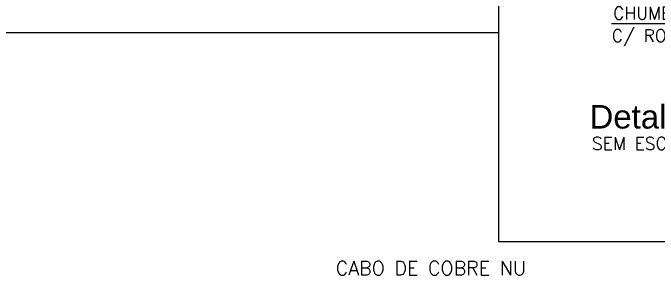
# Model space of a CAD drawing. Header units: millimetres. Extents: x 0 to 114, y 0 to 82.
# Drawn here: x 65.35 to 72.74, y 25.87 to 28.87 of the extents above; entities that cross this region are included whole.
import ezdxf
from ezdxf.enums import TextEntityAlignment as Align

# ---------------------------------------------------------------- set-up
doc = ezdxf.new("R2010")
doc.units = ezdxf.units.MM
for name, color, linetype in [('CAR-01', 252, 'Continuous'), ('INC-DETALHE-TXT', 7, 'Continuous'), ('INC-DETALHES-TXT', 7, 'Continuous')]:
    doc.layers.add(name, color=color, linetype=linetype)
doc.styles.add('140-50', font='arial.ttf', dxfattribs={"height": 0.3})
doc.styles.add('60-50', font='romans.shx', dxfattribs={"height": 0.08})
doc.styles.add('60-75', font='romans.shx', dxfattribs={"height": 0.12})
doc.styles.add('80CL', font='romans.shx', dxfattribs={"height": 40})
doc.dimstyles.new('SETAS50', dxfattribs={"dimtxt": 0.08, "dimasz": 0.1, "dimexe": 0.15, "dimexo": 0, "dimgap": 0.1, "dimtad": 1, "dimzin": 10, "dimdsep": 46, "dimtxsty": '60-50', "dimblk1": 'OPEN', "dimblk2": 'OPEN', "dimsah": 1, "dimcen": 0, "dimclrd": 8, "dimclre": 8, "dimclrt": 7, "dimadec": 0, "dimazin": 0, "dimtfac": 1, "dimtix": 1, "dimtmove": 2, "dimatfit": 3, "dimldrblk": 'OPEN', "dimfxl": 0.15, "dimtolj": 1, "dimtzin": 6, "dimarcsym": 0})

# ---------------------------------------------------------------- blocks, each defined once
blk = doc.blocks.new('_OPEN')
at = {"color": 0, "linetype": 'ByBlock'}
for p, q in [((-1, 0.167), (0, 0)), ((0, 0), (-1, -0.167)), ((0, 0), (-1, 0))]:
    blk.add_line(p, q, dxfattribs=at)
blk = doc.blocks.new('A$C4C304906')
at = {"layer": 'INC-DETALHE-TXT', "style": '80CL'}
blk.add_text('CABO DE COBRE NU', height=0.08, dxfattribs=at).set_placement((1.7573, 3.3621), align=Align.RIGHT)
blk = doc.blocks.new('A$C32C2536D')
at = {"layer": 'INC-DETALHES-TXT'}
for s, height, style, p in [('CHUMBADOR PARABOLT', 0.08, '60-75', (0.4087, -0.1947)), ('C/ ROSCA INTERNA', 0.08, '60-75', (0.4001, -0.3382)), ('Detalhe Típico da Guia da Alça De Salvamento ', 0.15, '140-50', (0.259, -0.8892)), ('SEM ESCALA', 0.08, '60-50', (0.2743, -1.0243))]:
    blk.add_text(s, height=height, dxfattribs=dict(at, style=style)).set_placement(p)
blk.add_leader([(0.9164, 0.6564), (1.8822, -0.2227), (0.3976, -0.2227)], dimstyle='SETAS50', override={"dimclrd": 8}, dxfattribs=at)

msp = doc.modelspace()

# ---------------------------------------------------------------- linework, layer by layer
at = {"layer": 'CAR-01'}
msp.add_line((45.3, 28.65), (70.9127, 28.65), dxfattribs=at)
msp.add_lwpolyline([(97.8, 26.2506), (70.9127, 26.2506), (70.9127, 34.8416)], dxfattribs=at)

# ---------------------------------------------------------------- block references
at = {"color": 7}
for name, p, xscale, yscale, zscale in [('A$C32C2536D', (71.4841, 29.1489), 1.8, 1.8, 1.8), ('A$C4C304906', (67.7086, 19.1449), 2, 2, 2)]:
    msp.add_blockref(name, p, dxfattribs=dict(at, xscale=xscale, yscale=yscale, zscale=zscale))

doc.saveas('drawing.dxf')
